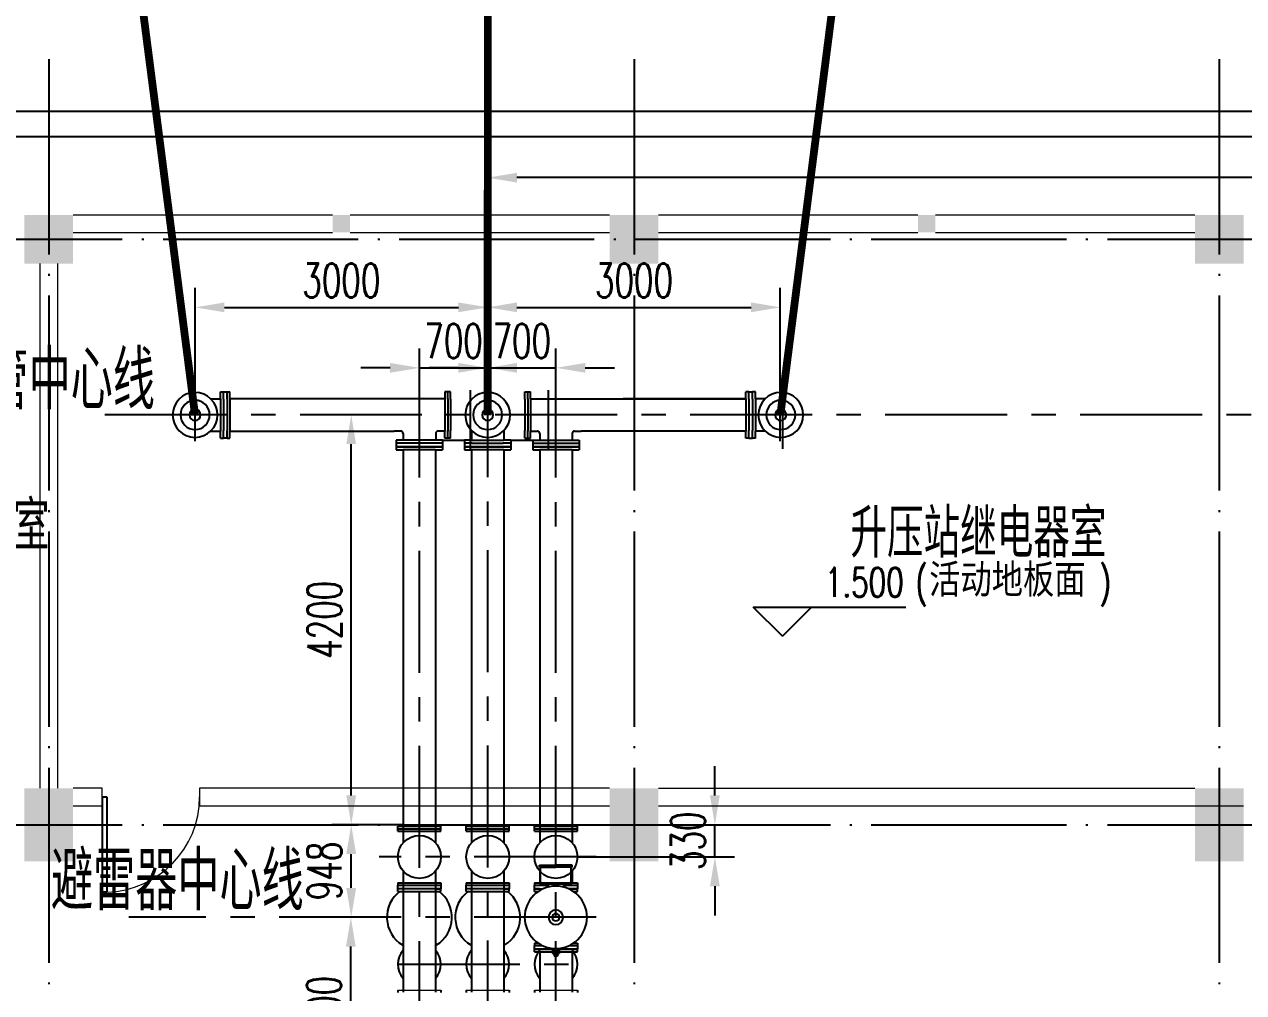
# Model space of a CAD drawing. Extents: x -61205 to 26665, y -81742 to 98141.
# Drawn here: x -37409 to -24909, y 71350 to 81272 of the extents above; entities that cross this region are included whole.
import ezdxf
from ezdxf.enums import TextEntityAlignment as Align

# ---------------------------------------------------------------- set-up
doc = ezdxf.new("R2010")
doc.units = 0
doc.header["$LTSCALE"] = 1000
doc.header["$MEASUREMENT"] = 0
for name, pattern in [('CENTER', [2, 1.25, -0.25, 0.25, -0.25]), ('DOTE', [2.42, 2, -0.2, 0.02, -0.2]), ('G', [2, 1.25, -0.25, 0.25, -0.25])]:
    doc.linetypes.add(name, pattern=pattern)
doc.layers.get('0').update_dxf_attribs({"linetype": 'CONTINUOUS'})
doc.layers.get('DEFPOINTS').update_dxf_attribs({"linetype": 'CONTINUOUS'})
for name, color, linetype in [('01', 7, 'CONTINUOUS'), ('02', 1, 'CONTINUOUS'), ('05', 4, 'G'), ('09', 3, 'CONTINUOUS'), ('2', 7, 'CONTINUOUS'), ('3T_WOOD', 21, 'CONTINUOUS'), ('COLUMN', 7, 'CONTINUOUS'), ('DIM_ELEV', 3, 'CONTINUOUS'), ('DOTE', 7, 'CENTER'), ('PUB_DIM', 3, 'CONTINUOUS'), ('PUB_HATCH', 8, 'CONTINUOUS'), ('PUB_TEXT', 7, 'CONTINUOUS'), ('WINDOW', 7, 'CONTINUOUS')]:
    doc.layers.add(name, color=color, linetype=linetype)
doc.layers.add('PP-COM', color=7, linetype='CONTINUOUS', lineweight=0)
doc.layers.add('WALL', color=9, linetype='CONTINUOUS', lineweight=13)
doc.styles.add('_TCH_DIM', font='geditxt.shx', dxfattribs={"bigfont": 'dxt.shx'})
doc.styles.add('A', font='geditxt.shx', dxfattribs={"width": 0.72, "bigfont": 'hzfs_1.shx'})
doc.styles.add('HZ', font='geditxt.shx', dxfattribs={"width": 0.75, "bigfont": 'hzfs_1.shx'})
doc.styles.add('intecad', font='geditxt.shx', dxfattribs={"width": 0.667, "bigfont": 'hzfs_1.shx'})
doc.dimstyles.new('INTE$0', dxfattribs={"dimscale": 100, "dimtxt": 3.5, "dimasz": 3, "dimexe": 2, "dimexo": 0, "dimgap": 1, "dimtad": 1, "dimdsep": 46, "dimtxsty": 'intecad', "dimcen": 0, "dimclrd": 7, "dimclre": 7, "dimclrt": 6, "dimadec": 0, "dimazin": 2, "dimtp": 0.1, "dimtm": 0.1, "dimtfac": 0.71, "dimtix": 1, "dimtmove": 0, "dimatfit": 3, "dimfxl": 1, "dimlwd": -1, "dimlwe": -1, "dimarcsym": 0})

# ---------------------------------------------------------------- blocks, each defined once
blk = doc.blocks.new('*D210')
at = {"layer": '09', "color": 7, "transparency": 16777216}
for p, q in [((-32659, 77327), (-32659, 78572)), ((-29659, 77596), (-29659, 78572)), ((-32359, 78372), (-29959, 78372))]:
    blk.add_line(p, q, dxfattribs=at)
for points in [[(-32359, 78422), (-32359, 78322), (-32659, 78372)], [(-29959, 78422), (-29959, 78322), (-29659, 78372)]]:
    blk.add_solid(points, dxfattribs=at)
at = {"layer": 'DEFPOINTS', "color": 0, "transparency": 16777216}
for p in [(-29659, 78372), (-29659, 77596, 0), (-32659, 77327, 0)]:
    blk.add_point(p, dxfattribs=at)
at = {"layer": '09', "color": 6, "transparency": 16777216, "insert": (-31159, 78647), "char_height": 350, "attachment_point": 5, "style": 'intecad'}
blk.add_mtext('3000', dxfattribs=at)
blk = doc.blocks.new('*D211')
at = {"layer": '09', "color": 7, "transparency": 16777216}
for p, q in [((-33771, 72122), (-34262, 72122)), ((-34062, 70422), (-34062, 71822)), ((-33654, 70122), (-34262, 70122))]:
    blk.add_line(p, q, dxfattribs=at)
for points in [[(-34112, 71822), (-34012, 71822), (-34062, 72122)], [(-34112, 70422), (-34012, 70422), (-34062, 70122)]]:
    blk.add_solid(points, dxfattribs=at)
at = {"layer": 'DEFPOINTS', "color": 0, "transparency": 16777216}
for p in [(-34062, 72122), (-33771, 72122, 0), (-33654, 70122, 0)]:
    blk.add_point(p, dxfattribs=at)
at = {"layer": '09', "color": 6, "transparency": 16777216, "insert": (-34337, 71122), "char_height": 350, "attachment_point": 5, "rotation": 90, "style": 'intecad'}
blk.add_mtext('2000', dxfattribs=at)
blk = doc.blocks.new('*D212')
at = {"layer": '09', "color": 7, "transparency": 16777216}
for p, q in [((-33771, 73070), (-34258, 73070)), ((-34058, 72422), (-34058, 72770)), ((-33771, 72122), (-34258, 72122))]:
    blk.add_line(p, q, dxfattribs=at)
for points in [[(-34108, 72770), (-34008, 72770), (-34058, 73070)], [(-34108, 72422), (-34008, 72422), (-34058, 72122)]]:
    blk.add_solid(points, dxfattribs=at)
at = {"layer": 'DEFPOINTS', "color": 0, "transparency": 16777216}
for p in [(-34058, 73070), (-33771, 73070, 0), (-33771, 72122, 0)]:
    blk.add_point(p, dxfattribs=at)
at = {"layer": '09', "color": 6, "transparency": 16777216, "insert": (-34333, 72596), "char_height": 350, "attachment_point": 5, "rotation": 90, "style": 'intecad'}
blk.add_mtext('948', dxfattribs=at)
blk = doc.blocks.new('*D213')
at = {"layer": '09', "color": 7, "transparency": 16777216}
for p, q in [((-30330, 73370), (-30330, 73670)), ((-31694, 73070), (-30130, 73070)), ((-30330, 72740), (-30330, 73070)), ((-31733, 72740), (-30130, 72740)), ((-30330, 72440), (-30330, 72140))]:
    blk.add_line(p, q, dxfattribs=at)
for points in [[(-30380, 73370), (-30280, 73370), (-30330, 73070)], [(-30380, 72440), (-30280, 72440), (-30330, 72740)]]:
    blk.add_solid(points, dxfattribs=at)
at = {"layer": 'DEFPOINTS', "color": 0, "transparency": 16777216}
for p in [(-31694, 73070, 0), (-30330, 73070), (-31733, 72740, 0)]:
    blk.add_point(p, dxfattribs=at)
at = {"layer": '09', "color": 6, "transparency": 16777216, "insert": (-30605, 72905), "char_height": 350, "attachment_point": 5, "rotation": 90, "style": 'intecad'}
blk.add_mtext('330', dxfattribs=at)
blk = doc.blocks.new('*D214')
at = {"layer": '09', "color": 7, "transparency": 16777216}
for p, q in [((-33525, 77270), (-34258, 77270)), ((-34058, 73370), (-34058, 76970)), ((-33525, 73070), (-34258, 73070))]:
    blk.add_line(p, q, dxfattribs=at)
for points in [[(-34108, 76970), (-34008, 76970), (-34058, 77270)], [(-34108, 73370), (-34008, 73370), (-34058, 73070)]]:
    blk.add_solid(points, dxfattribs=at)
at = {"layer": 'DEFPOINTS', "color": 0, "transparency": 16777216}
for p in [(-34058, 77270), (-33525, 77270, 0), (-33525, 73070, 0)]:
    blk.add_point(p, dxfattribs=at)
at = {"layer": '09', "color": 6, "transparency": 16777216, "insert": (-34333, 75170), "char_height": 350, "attachment_point": 5, "rotation": 90, "style": 'intecad'}
blk.add_mtext('4200', dxfattribs=at)
blk = doc.blocks.new('*D216')
at = {"layer": '09', "color": 7, "transparency": 16777216}
for p, q in [((-33359, 77379), (-33359, 77952)), ((-32659, 77419), (-32659, 77952)), ((-33659, 77752), (-33959, 77752)), ((-33359, 77752), (-32659, 77752)), ((-32359, 77752), (-32059, 77752))]:
    blk.add_line(p, q, dxfattribs=at)
for points in [[(-33659, 77802), (-33659, 77702), (-33359, 77752)], [(-32359, 77802), (-32359, 77702), (-32659, 77752)]]:
    blk.add_solid(points, dxfattribs=at)
at = {"layer": 'DEFPOINTS', "color": 0, "transparency": 16777216}
for p in [(-32659, 77752), (-33359, 77379, 0), (-32659, 77419, 0)]:
    blk.add_point(p, dxfattribs=at)
at = {"layer": '09', "color": 6, "transparency": 16777216, "insert": (-33009, 78027), "char_height": 350, "attachment_point": 5, "style": 'intecad'}
blk.add_mtext('700', dxfattribs=at)
blk = doc.blocks.new('*D217')
at = {"layer": '09', "color": 7, "transparency": 16777216}
for p, q in [((-32659, 77500), (-32659, 77952)), ((-31959, 77406), (-31959, 77952)), ((-32959, 77752), (-33259, 77752)), ((-32659, 77752), (-31959, 77752)), ((-31659, 77752), (-31359, 77752))]:
    blk.add_line(p, q, dxfattribs=at)
for points in [[(-32959, 77802), (-32959, 77702), (-32659, 77752)], [(-31659, 77802), (-31659, 77702), (-31959, 77752)]]:
    blk.add_solid(points, dxfattribs=at)
at = {"layer": 'DEFPOINTS', "color": 0, "transparency": 16777216}
for p in [(-31959, 77752), (-32659, 77500, 0), (-31959, 77406, 0)]:
    blk.add_point(p, dxfattribs=at)
at = {"layer": '09', "color": 6, "transparency": 16777216, "insert": (-32309, 78027), "char_height": 350, "attachment_point": 5, "style": 'intecad'}
blk.add_mtext('700', dxfattribs=at)
blk = doc.blocks.new('*D220')
at = {"layer": '09', "color": 7, "transparency": 16777216}
for p, q in [((-35659, 77596), (-35659, 78572)), ((-32659, 77596), (-32659, 78572)), ((-35359, 78372), (-32959, 78372))]:
    blk.add_line(p, q, dxfattribs=at)
for points in [[(-35359, 78422), (-35359, 78322), (-35659, 78372)], [(-32959, 78422), (-32959, 78322), (-32659, 78372)]]:
    blk.add_solid(points, dxfattribs=at)
at = {"layer": 'DEFPOINTS', "color": 0, "transparency": 16777216}
for p in [(-32659, 78372), (-35659, 77596, 0), (-32659, 77596, 0)]:
    blk.add_point(p, dxfattribs=at)
at = {"layer": '09', "color": 6, "transparency": 16777216, "insert": (-34159, 78647), "char_height": 350, "attachment_point": 5, "style": 'intecad'}
blk.add_mtext('3000', dxfattribs=at)
blk = doc.blocks.new('户内倒装PT俯视图')
at = {"layer": '01'}
for p, q in [((-515, 166), (-535, 166)), ((-535, 166), (-535, 0)), ((-515, 156), (-515, 166)), ((-515, 156), (-515, 0)), ((-340, 156), (-515, 156)), ((-340, 156), (-340, 78)), ((-535, -166), (-535, 0)), ((-515, -156), (-515, 0)), ((-340, -78), (-340, 78)), ((-340, 78), (-310, 78)), ((319, 20), (338, 20)), ((338, -35), (338, 35)), ((338, 35), (350, 35)), ((350, -35), (350, 35)), ((350, 35), (370, 35)), ((370, -35), (370, 35)), ((370, 25), (382, 25)), ((382, -25), (382, 25)), ((382, 16), (399, 16)), ((399, -16), (399, 16)), ((-340, -156), (-340, -78)), ((-340, -78), (-310, -78)), ((319, -20), (338, -20)), ((338, -35), (350, -35)), ((350, -35), (370, -35)), ((370, -25), (382, -25)), ((382, -16), (399, -16)), ((-515, -166), (-535, -166)), ((-515, -156), (-515, -166)), ((-340, -156), (-515, -156))]:
    blk.add_line(p, q, dxfattribs=at)
for radius in [320, 75, 37.5]:
    blk.add_circle((0, 0), radius, dxfattribs=at)
blk = doc.blocks.new('*D237')
at = {"layer": '09', "color": 7, "transparency": 16777216}
for p, q in [((-32659, 77579), (-32659, 79901)), ((-8659, 77579), (-8659, 79901)), ((-8959, 79701), (-32359, 79701))]:
    blk.add_line(p, q, dxfattribs=at)
for points in [[(-32359, 79751), (-32359, 79651), (-32659, 79701)], [(-8959, 79751), (-8959, 79651), (-8659, 79701)]]:
    blk.add_solid(points, dxfattribs=at)
at = {"layer": 'DEFPOINTS', "color": 0, "transparency": 16777216}
for p in [(-32659, 79701), (-32659, 77579, 0), (-8659, 77579, 0)]:
    blk.add_point(p, dxfattribs=at)
at = {"layer": '09', "color": 6, "transparency": 16777216, "insert": (-20659, 79976), "char_height": 350, "attachment_point": 5, "style": 'intecad'}
blk.add_mtext('24000', dxfattribs=at)
blk = doc.blocks.new('_FZH')
blk.add_solid([(-0.5, -0.5), (0.5, -0.5), (-0.5, 0.5), (0.5, 0.5)])
blk = doc.blocks.new('$DorLib2D$00000001')
for p, q in [((0.45, 0.975), (0.5, 0.975)), ((0.45, 0), (0.45, 0.975)), ((0.5, 0), (0.5, 0.975)), ((0.5, 0), (0.45, 0))]:
    blk.add_line(p, q)
at = {"lineweight": 13}
blk.add_arc((0.475, 0), 0.975, 91.4693, 180, dxfattribs=at)

msp = doc.modelspace()

# ---------------------------------------------------------------- linework, layer by layer
at = {"layer": '01'}
for p, q in [((-35398.954, 77435.677, -0.001), (-35398.954, 77507.177, -0.001)), ((-35398.954, 77507.177, -0.001), (-35368.954, 77507.177, -0.001)), ((-35368.954, 77429.677, -0.001), (-35368.954, 77507.177, -0.001)), ((-35368.954, 77507.177, -0.001), (-35330.954, 77507.177, -0.001)), ((-35330.954, 77507.177, -0.001), (-35300.954, 77507.177, -0.001)), ((-35330.954, 77429.677, -0.001), (-35330.954, 77507.177, -0.001)), ((-35300.954, 77435.677, -0.001), (-35300.954, 77507.177, -0.001)), ((-33098.954, 77507.177, -0.001), (-33098.954, 77103.677, -0.001)), ((-33068.954, 77507.177, -0.001), (-33098.954, 77507.177, -0.001)), ((-33068.954, 77429.677, -0.001), (-33068.954, 77507.177, -0.001)), ((-33038.954, 77507.177, -0.001), (-33068.954, 77507.177, -0.001)), ((-33068.954, 77435.677, -0.001), (-33068.954, 77507.177, -0.001)), ((-33038.954, 77429.677, -0.001), (-33038.954, 77507.177, -0.001)), ((-32278.954, 77429.677, -0.001), (-32278.954, 77507.177, -0.001)), ((-32278.954, 77507.177, -0.001), (-32248.954, 77507.177, -0.001)), ((-32248.954, 77507.177, -0.001), (-32218.954, 77507.177, -0.001)), ((-32248.954, 77429.677, -0.001), (-32248.954, 77507.177, -0.001)), ((-32248.954, 77435.677, -0.001), (-32248.954, 77507.177, -0.001)), ((-32218.954, 77435.677, -0.001), (-32218.954, 77507.177, -0.001)), ((-29981.954, 77507.177, -0.001), (-30011.954, 77507.177, -0.001)), ((-30011.954, 77435.677, -0.001), (-30011.954, 77507.177, -0.001)), ((-29981.954, 77429.677, -0.001), (-29981.954, 77507.177, -0.001)), ((-29981.954, 77507.177, -0.001), (-29943.954, 77507.177, -0.001)), ((-29943.954, 77429.677, -0.001), (-29943.954, 77507.177, -0.001)), ((-29943.954, 77429.677, -0.001), (-29943.954, 77507.177, -0.001)), ((-29913.954, 77507.177, -0.001), (-29943.954, 77507.177, -0.001)), ((-29913.954, 77435.677, -0.001), (-29913.954, 77507.177, -0.001)), ((-35499.287, 77435.677, -0.001), (-35398.954, 77435.677, -0.001)), ((-35398.954, 77435.677, -0.001), (-35398.954, 77103.677, -0.001)), ((-35368.954, 77429.677, -0.001), (-35368.954, 77109.677, -0.001)), ((-35330.954, 77429.677, -0.001), (-35330.954, 77109.677, -0.001)), ((-35300.954, 77435.677, -0.001), (-35300.954, 77103.677, -0.001)), ((-33098.954, 77435.677, -0.001), (-35300.954, 77435.677, -0.001)), ((-33068.954, 77435.677, -0.001), (-33068.954, 77103.677, -0.001)), ((-33068.954, 77429.677, -0.001), (-33068.954, 77109.677, -0.001)), ((-33038.954, 77429.677, -0.001), (-33038.954, 77109.677, -0.001)), ((-32278.954, 77429.677, -0.001), (-32278.954, 77109.677, -0.001)), ((-32248.954, 77435.677, -0.001), (-32248.954, 77103.677, -0.001)), ((-32248.954, 77429.677, -0.001), (-32248.954, 77109.677, -0.001)), ((-32218.954, 77435.677, -0.001), (-32218.954, 77103.677, -0.001)), ((-32218.954, 77435.677, -0.001), (-30011.954, 77435.677, -0.001)), ((-30011.954, 77435.677, -0.001), (-31268.954, 77435.677, -0.001)), ((-30011.954, 77435.677, -0.001), (-30011.954, 77103.677, -0.001)), ((-29981.954, 77429.677, -0.001), (-29981.954, 77109.677, -0.001)), ((-29981.954, 77429.677, -0.001), (-29981.954, 77109.677, -0.001)), ((-29943.954, 77429.677, -0.001), (-29943.954, 77109.677, -0.001)), ((-29943.954, 77429.677, -0.001), (-29943.954, 77109.677, -0.001)), ((-29913.954, 77435.677, -0.001), (-29913.954, 77103.677, -0.001)), ((-29813.621, 77435.677, -0.001), (-29913.954, 77435.677, -0.001)), ((-35499.287, 77103.677, -0.001), (-35398.954, 77103.677, -0.001)), ((-35398.954, 77032.177, -0.001), (-35398.954, 77103.677, -0.001)), ((-35398.954, 77032.177, -0.001), (-35368.954, 77032.177, -0.001)), ((-35368.954, 77032.177, -0.001), (-35368.954, 77109.677, -0.001)), ((-35330.954, 77032.177, -0.001), (-35368.954, 77032.177, -0.001)), ((-35330.954, 77032.177, -0.001), (-35330.954, 77109.677, -0.001)), ((-35330.954, 77032.177, -0.001), (-35300.954, 77032.177, -0.001)), ((-35300.954, 77032.177, -0.001), (-35300.954, 77103.677, -0.001)), ((-35300.954, 77103.677, -0.001), (-33618.954, 77103.677, -0.001)), ((-33549.654, 77103.677, -0.001), (-33618.954, 77103.677, -0.001)), ((-33525.654, 77009.677, -0.001), (-33596.454, 77009.677, -0.001)), ((-33596.454, 77009.677, -0.001), (-33596.454, 76979.677, -0.001)), ((-33525.654, 77079.677, -0.001), (-33525.654, 77009.677, -0.001)), ((-33192.254, 77009.677, -0.001), (-33525.654, 77009.677, -0.001)), ((-33192.254, 77079.677, -0.001), (-33192.254, 77009.677, -0.001)), ((-33121.454, 77009.677, -0.001), (-33192.254, 77009.677, -0.001)), ((-33098.954, 77103.677, -0.001), (-33168.254, 77103.677, -0.001)), ((-33121.454, 77009.677, -0.001), (-32896.454, 77009.677, -0.001)), ((-33121.454, 77009.677, -0.001), (-33121.454, 76979.677, -0.001)), ((-33098.954, 77032.177, -0.001), (-33098.954, 77103.677, -0.001)), ((-33068.954, 77032.177, -0.001), (-33098.954, 77032.177, -0.001)), ((-33068.954, 77032.177, -0.001), (-33068.954, 77109.677, -0.001)), ((-33068.954, 77032.177, -0.001), (-33068.954, 77103.677, -0.001)), ((-33038.954, 77032.177, -0.001), (-33068.954, 77032.177, -0.001)), ((-33038.954, 77032.177, -0.001), (-33038.954, 77109.677, -0.001)), ((-32824.954, 77009.677, -0.001), (-32896.454, 77009.677, -0.001)), ((-32896.454, 77009.677, -0.001), (-32896.454, 76979.677, -0.001)), ((-32824.954, 77110.01, -0.001), (-32824.954, 77009.677, -0.001)), ((-32824.954, 77009.677, -0.001), (-32492.954, 77009.677, -0.001)), ((-32492.954, 77110.01, -0.001), (-32492.954, 77009.677, -0.001)), ((-32421.454, 77009.677, -0.001), (-32492.954, 77009.677, -0.001)), ((-32421.454, 77009.677, -0.001), (-32196.454, 77009.677, -0.001)), ((-32421.454, 77009.677, -0.001), (-32421.454, 76979.677, -0.001)), ((-32278.954, 77032.177, -0.001), (-32278.954, 77109.677, -0.001)), ((-32278.954, 77032.177, -0.001), (-32248.954, 77032.177, -0.001)), ((-32248.954, 77032.177, -0.001), (-32248.954, 77109.677, -0.001)), ((-32248.954, 77032.177, -0.001), (-32248.954, 77103.677, -0.001)), ((-32248.954, 77032.177, -0.001), (-32218.954, 77032.177, -0.001)), ((-32218.954, 77032.177, -0.001), (-32218.954, 77103.677, -0.001)), ((-32218.954, 77103.677, -0.001), (-32149.654, 77103.677, -0.001)), ((-32196.454, 77009.677, -0.001), (-32125.654, 77009.677, -0.001)), ((-32196.454, 77009.677, -0.001), (-32196.454, 76979.677, -0.001)), ((-32125.654, 77079.677, -0.001), (-32125.654, 77009.677, -0.001)), ((-32125.654, 77009.677, -0.001), (-31792.254, 77009.677, -0.001)), ((-31792.254, 77079.677, -0.001), (-31792.254, 77009.677, -0.001)), ((-31792.254, 77009.677, -0.001), (-31721.454, 77009.677, -0.001)), ((-31768.254, 77103.677, -0.001), (-31698.954, 77103.677, -0.001)), ((-31721.454, 77009.677, -0.001), (-31721.454, 76979.677, -0.001)), ((-30011.954, 77103.677, -0.001), (-31698.954, 77103.677, -0.001)), ((-30011.954, 77103.677, -0.001), (-31268.954, 77103.677, -0.001)), ((-30011.954, 77032.177, -0.001), (-30011.954, 77103.677, -0.001)), ((-29981.954, 77032.177, -0.001), (-30011.954, 77032.177, -0.001)), ((-29981.954, 77032.177, -0.001), (-29981.954, 77109.677, -0.001)), ((-29981.954, 77032.177, -0.001), (-29943.954, 77032.177, -0.001)), ((-29943.954, 77032.177, -0.001), (-29943.954, 77109.677, -0.001)), ((-29943.954, 77032.177, -0.001), (-29943.954, 77109.677, -0.001)), ((-29913.954, 77032.177, -0.001), (-29943.954, 77032.177, -0.001)), ((-29913.954, 77032.177, -0.001), (-29913.954, 77103.677, -0.001)), ((-29813.621, 77103.677, -0.001), (-29913.954, 77103.677, -0.001)), ((-33596.454, 76979.677, -0.001), (-33596.454, 76941.677, -0.001)), ((-33518.954, 76979.677, -0.001), (-33596.454, 76979.677, -0.001)), ((-33596.454, 76941.677, -0.001), (-33596.454, 76911.677, -0.001)), ((-33596.454, 76941.677, -0.001), (-33518.954, 76941.677, -0.001)), ((-33518.954, 76941.677, -0.001), (-33596.454, 76941.677, -0.001)), ((-33518.954, 76941.677, -0.001), (-33596.454, 76941.677, -0.001)), ((-33596.454, 76911.677, -0.001), (-33524.954, 76911.677, -0.001)), ((-33524.954, 76911.677, -0.001), (-33524.954, 72884.039, 0.001)), ((-33192.954, 76911.677, -0.001), (-33524.954, 76911.677, -0.001)), ((-33198.954, 76979.677, -0.001), (-33518.954, 76979.677, -0.001)), ((-33198.954, 76941.677, -0.001), (-33518.954, 76941.677, -0.001)), ((-33198.954, 76941.677, -0.001), (-33518.954, 76941.677, -0.001)), ((-33518.954, 76941.677, -0.001), (-33198.954, 76941.677, -0.001)), ((-33121.454, 76979.677, -0.001), (-33198.954, 76979.677, -0.001)), ((-33198.954, 76941.677, -0.001), (-33121.454, 76941.677, -0.001)), ((-33121.454, 76941.677, -0.001), (-33198.954, 76941.677, -0.001)), ((-33121.454, 76941.677, -0.001), (-33198.954, 76941.677, -0.001)), ((-33192.954, 76911.677, -0.001), (-33192.954, 72884.039, 0.001)), ((-33192.954, 76911.677, -0.001), (-33121.454, 76911.677, -0.001)), ((-33121.454, 76979.677, -0.001), (-33121.454, 76941.677, -0.001)), ((-33121.454, 76941.677, -0.001), (-33121.454, 76911.677, -0.001)), ((-32818.954, 76979.677, -0.001), (-32896.454, 76979.677, -0.001)), ((-32896.454, 76979.677, -0.001), (-32896.454, 76941.677, -0.001)), ((-32896.454, 76941.677, -0.001), (-32896.454, 76911.677, -0.001)), ((-32896.454, 76941.677, -0.001), (-32818.954, 76941.677, -0.001)), ((-32818.954, 76941.677, -0.001), (-32896.454, 76941.677, -0.001)), ((-32896.454, 76911.677, -0.001), (-32824.954, 76911.677, -0.001)), ((-32824.954, 76911.677, -0.001), (-32824.954, 72884.039, 0.001)), ((-32492.954, 76911.677, -0.001), (-32824.954, 76911.677, -0.001)), ((-32818.954, 76979.677, -0.001), (-32498.954, 76979.677, -0.001)), ((-32818.954, 76941.677, -0.001), (-32498.954, 76941.677, -0.001)), ((-32498.954, 76941.677, -0.001), (-32818.954, 76941.677, -0.001)), ((-32421.454, 76979.677, -0.001), (-32498.954, 76979.677, -0.001)), ((-32498.954, 76941.677, -0.001), (-32421.454, 76941.677, -0.001)), ((-32421.454, 76941.677, -0.001), (-32498.954, 76941.677, -0.001)), ((-32492.954, 76911.677, 0.008), (-32492.954, 72884.039, 0.002)), ((-32492.954, 76911.677, -0.001), (-32421.454, 76911.677, -0.001)), ((-32421.454, 76979.677, -0.001), (-32421.454, 76941.677, -0.001)), ((-32421.454, 76941.677, -0.001), (-32421.454, 76911.677, -0.001)), ((-32196.454, 76979.677, -0.001), (-32196.454, 76941.677, -0.001)), ((-32196.454, 76979.677, -0.001), (-32118.954, 76979.677, -0.001)), ((-32196.454, 76941.677, -0.001), (-32196.454, 76911.677, -0.001)), ((-32196.454, 76941.677, -0.001), (-32118.954, 76941.677, -0.001)), ((-32196.454, 76941.677, -0.001), (-32118.954, 76941.677, -0.001)), ((-32118.954, 76941.677, -0.001), (-32196.454, 76941.677, -0.001)), ((-32196.454, 76911.677, -0.001), (-32124.954, 76911.677, -0.001)), ((-32124.954, 76911.677, 0.013), (-32124.954, 72884.039, 0.002)), ((-31792.954, 76911.677, -0.001), (-32124.954, 76911.677, -0.001)), ((-32118.954, 76979.677, -0.001), (-31798.954, 76979.677, -0.001)), ((-31798.954, 76941.677, -0.001), (-32118.954, 76941.677, -0.001)), ((-32118.954, 76941.677, -0.001), (-31798.954, 76941.677, -0.001)), ((-32118.954, 76941.677, -0.001), (-31798.954, 76941.677, -0.001)), ((-31798.954, 76979.677, -0.001), (-31721.454, 76979.677, -0.001)), ((-31798.954, 76941.677, -0.001), (-31721.454, 76941.677, -0.001)), ((-31798.954, 76941.677, -0.001), (-31721.454, 76941.677, -0.001)), ((-31721.454, 76941.677, -0.001), (-31798.954, 76941.677, -0.001)), ((-31792.954, 76911.677, 0.013), (-31792.954, 72884.039, 0.002)), ((-31792.954, 76911.677, -0.001), (-31721.454, 76911.677, -0.001)), ((-31721.454, 76979.677, -0.001), (-31721.454, 76941.677, -0.001)), ((-31721.454, 76941.677, -0.001), (-31721.454, 76911.677, -0.001)), ((-33578.954, 73029.665, 0.001), (-33578.954, 73054.665, 0.001)), ((-33578.954, 73054.665, 0.001), (-33138.954, 73054.665, 0.001)), ((-33578.954, 73004.665, 0.001), (-33578.954, 73029.665, 0.001)), ((-33578.954, 73029.665, 0.001), (-33138.954, 73029.665, 0.001)), ((-33578.954, 73029.665, 0.001), (-33358.954, 73029.665, 0.001)), ((-33578.954, 73004.665, 0.001), (-33358.954, 73004.665, 0.001)), ((-33358.954, 73029.665, 0.001), (-33138.954, 73029.665, 0.001)), ((-33358.954, 73004.665, 0.001), (-33138.954, 73004.665, 0.001)), ((-33138.954, 73029.665, 0.001), (-33138.954, 73054.665, 0.001)), ((-33138.954, 73004.665, 0.001), (-33138.954, 73029.665, 0.001)), ((-32878.954, 73029.665, 0.012), (-32878.954, 73054.665, 0.012)), ((-32878.954, 73054.665, 0.012), (-32438.954, 73054.665, 0.012)), ((-32878.954, 73004.665, 0.012), (-32878.954, 73029.665, 0.012)), ((-32878.954, 73029.665, 0.012), (-32658.954, 73029.665, 0.012)), ((-32878.954, 73029.665, 0.012), (-32438.954, 73029.665, 0.012)), ((-32878.954, 73004.665, 0.012), (-32658.954, 73004.665, 0.012)), ((-32658.954, 73029.665, 0.012), (-32438.954, 73029.665, 0.012)), ((-32658.954, 73004.665, 0.012), (-32438.954, 73004.665, 0.012)), ((-32438.954, 73029.665, 0.012), (-32438.954, 73054.665, 0.012)), ((-32438.954, 73004.665, 0.012), (-32438.954, 73029.665, 0.012)), ((-32178.954, 73054.665, 0.001), (-31738.954, 73054.665, 0.001)), ((-32178.954, 73029.665, 0.001), (-32178.954, 73054.665, 0.001)), ((-32178.954, 73004.665, 0.001), (-32178.954, 73029.665, 0.001)), ((-32178.954, 73029.665, 0.001), (-31738.954, 73029.665, 0.001)), ((-32178.954, 73029.665, 0.001), (-31958.954, 73029.665, 0.001)), ((-32178.954, 73004.665, 0.001), (-31958.954, 73004.665, 0.001)), ((-31958.954, 73029.665, 0.001), (-31738.954, 73029.665, 0.001)), ((-31958.954, 73004.665, 0.001), (-31738.954, 73004.665, 0.001)), ((-31738.954, 73029.665, 0.001), (-31738.954, 73054.665, 0.001)), ((-31738.954, 73004.665, 0.001), (-31738.954, 73029.665, 0.001)), ((-33524.954, 72595.29, -0.002), (-33524.954, 71352.665, -0.001)), ((-33524.954, 72595.29, 0.001), (-33524.954, 72474.665, 0.001)), ((-33192.954, 72595.29, -0.002), (-33192.954, 71352.665, -0.001)), ((-33192.954, 72595.29, 0.001), (-33192.954, 72474.665, 0.001)), ((-32824.954, 72595.29, -0.002), (-32824.954, 71352.665, -0.001)), ((-32824.954, 72595.29, 0.001), (-32824.954, 72474.665, 0.001)), ((-32492.954, 72595.29, -0.002), (-32492.954, 71352.665, -0.001)), ((-32492.954, 72595.29, 0.001), (-32492.954, 72474.665, 0.001)), ((-32124.954, 72595.29, 0.001), (-32124.954, 72474.665, 0.001)), ((-31792.954, 72595.29, 0.001), (-31792.954, 72474.665, 0.001)), ((-33578.954, 72474.665, 0.001), (-33578.954, 72449.665, 0.001)), ((-33578.954, 72474.665, 0.001), (-33358.954, 72474.665, 0.001)), ((-33578.954, 72411.665, 0.001), (-33578.954, 72449.665, 0.001)), ((-33578.954, 72449.665, 0.001), (-33138.954, 72449.665, 0.001)), ((-33578.954, 72386.665, 0.001), (-33578.954, 72411.665, 0.001)), ((-33138.954, 72411.665, 0.001), (-33578.954, 72411.665, 0.001)), ((-33578.954, 72386.665, 0.001), (-33138.954, 72386.665, 0.001)), ((-33358.954, 72474.665, 0.001), (-33138.954, 72474.665, 0.001)), ((-33189.984, 72411.665, 0.001), (-33138.954, 72411.665, 0.001)), ((-33138.954, 72474.665, 0.001), (-33138.954, 72449.665, 0.001)), ((-33138.954, 72449.665, 0.001), (-33138.954, 72411.665, 0.001)), ((-33138.954, 72386.665, 0.001), (-33138.954, 72411.665, 0.001)), ((-32878.954, 72474.665, 0.001), (-32878.954, 72449.665, 0.001)), ((-32878.954, 72474.665, 0.001), (-32658.954, 72474.665, 0.001)), ((-32878.954, 72411.665, 0.001), (-32878.954, 72449.665, 0.001)), ((-32878.954, 72449.665, 0.001), (-32438.954, 72449.665, 0.001)), ((-32878.954, 72386.665, 0.001), (-32878.954, 72411.665, 0.001)), ((-32438.954, 72411.665, 0.001), (-32878.954, 72411.665, 0.001)), ((-32878.954, 72386.665, 0.001), (-32438.954, 72386.665, 0.001)), ((-32658.954, 72474.665, 0.001), (-32438.954, 72474.665, 0.001)), ((-32489.984, 72411.665, 0.001), (-32438.954, 72411.665, 0.001)), ((-32438.954, 72474.665, 0.001), (-32438.954, 72449.665, 0.001)), ((-32438.954, 72449.665, 0.001), (-32438.954, 72411.665, 0.001)), ((-32438.954, 72386.665, 0.001), (-32438.954, 72411.665, 0.001)), ((-32178.954, 72474.665, 0.01), (-32178.954, 72449.665, 0.01)), ((-32178.954, 72474.665, 0.01), (-31958.954, 72474.665, 0.01)), ((-32178.954, 72411.665, 0.01), (-32178.954, 72449.665, 0.01)), ((-32178.954, 72449.665, 0.01), (-32039.289, 72449.665, 0.01)), ((-32178.954, 72386.665, 0.01), (-32178.954, 72411.665, 0.01)), ((-32127.924, 72411.665, 0.01), (-32178.954, 72411.665, 0.01)), ((-32178.954, 72411.665, 0.01), (-32095.67, 72411.665, 0.01)), ((-32178.954, 72386.665, 0.01), (-32139.767, 72386.665, 0.01)), ((-31958.954, 72474.665, 0.01), (-31738.954, 72474.665, 0.01)), ((-31878.619, 72449.665, 0.01), (-31738.954, 72449.665, 0.01)), ((-31738.954, 72411.665, 0.01), (-31825.115, 72411.665, 0.01)), ((-31789.984, 72411.665, 0.01), (-31738.954, 72411.665, 0.01)), ((-31781.019, 72386.665, 0.01), (-31738.954, 72386.665, 0.01)), ((-31738.954, 72474.665, 0.01), (-31738.954, 72449.665, 0.01)), ((-31738.954, 72449.665, 0.01), (-31738.954, 72411.665, 0.01)), ((-31738.954, 72386.665, 0.01), (-31738.954, 72411.665, 0.01)), ((-32178.954, 71856.665, 0.01), (-32178.954, 71831.665, 0.01)), ((-32178.954, 71856.665, 0.01), (-32139.767, 71856.665, 0.01)), ((-32178.954, 71793.665, 0.01), (-32178.954, 71831.665, 0.01)), ((-32178.954, 71831.665, 0.01), (-32095.67, 71831.665, 0.01)), ((-32178.954, 71768.665, 0.01), (-32178.954, 71793.665, 0.01)), ((-31738.954, 71793.665, 0.01), (-32178.954, 71793.665, 0.01)), ((-32178.954, 71793.665, 0.01), (-31738.954, 71793.665, 0.01)), ((-32178.954, 71768.665, 0.01), (-31738.954, 71768.665, 0.01)), ((-32124.954, 71768.665, 0.01), (-32124.954, 71352.665, -0.001)), ((-31825.115, 71831.665, 0.01), (-31738.954, 71831.665, 0.01)), ((-31792.954, 71768.665, -0.001), (-31792.954, 71352.665, -0.001)), ((-31781.019, 71856.665, 0.01), (-31738.954, 71856.665, 0.01)), ((-31738.954, 71856.665, 0.01), (-31738.954, 71831.665, 0.01)), ((-31738.954, 71831.665, 0.01), (-31738.954, 71793.665, 0.01)), ((-31738.954, 71768.665, 0.01), (-31738.954, 71793.665, 0.01)), ((-33578.954, 71374.665, -0.011), (-33578.954, 71349.665, -0.011)), ((-33138.954, 71374.665, -0.011), (-33138.954, 71349.665, -0.011)), ((-32878.954, 71374.665, -0.011), (-32878.954, 71349.665, -0.011)), ((-32438.954, 71374.665, -0.011), (-32438.954, 71349.665, -0.011)), ((-32178.954, 71374.665, -0.011), (-32178.954, 71349.665, -0.011)), ((-31738.954, 71374.665, -0.011), (-31738.954, 71349.665, -0.011))]:
    msp.add_line(p, q, dxfattribs=at)
at = {"layer": '01', "linetype": 'Continuous', "lineweight": 15}
for p, q in [((-33578.954, 71374.665, -0.011), (-33138.954, 71374.665, -0.011)), ((-32878.954, 71374.665, -0.011), (-32438.954, 71374.665, -0.011)), ((-32178.954, 71374.665, -0.011), (-31738.954, 71374.665, -0.011))]:
    msp.add_line(p, q, dxfattribs=at)
at = {"layer": '01', "ltscale": 0.5}
for centre, radius, start, end in [((-35658.954, 77269.677, -0.001), 230.325, 0, 180), ((-32658.954, 77269.677, -0.001), 230.325, 90, 270), ((-32658.954, 77269.677, -0.001), 230.325, 270, 90), ((-29653.954, 77269.677, -0.001), 230.325, 0, 180), ((-35658.954, 77269.677, -0.001), 149.316, 0, 180), ((-32658.954, 77269.677, -0.001), 149.316, 90, 270), ((-32658.954, 77269.677, -0.001), 149.316, 270, 90), ((-29653.954, 77269.677, -0.001), 149.316, 0, 180), ((-35658.954, 77269.677, -0.001), 230.325, 180, 0), ((-35658.954, 77269.677, -0.001), 149.316, 180, 0), ((-29653.954, 77269.677, -0.001), 230.325, 180, 0), ((-29653.954, 77269.677, -0.001), 149.316, 180, 0)]:
    msp.add_arc(centre, radius, start, end, dxfattribs=at)
at = {"layer": '01', "ltscale": 10}
for centre, start, end in [((-35658.954, 77269.677, -0.001), 0, 180), ((-35658.954, 77269.677, -0.001), 180, 0), ((-32658.954, 77269.677, -0.001), 90, 270), ((-32658.954, 77269.677, -0.001), 270, 90), ((-29653.954, 77269.677, -0.001), 0, 180), ((-29653.954, 77269.677, -0.001), 180, 0)]:
    msp.add_arc(centre, 57.15, start, end, dxfattribs=at)
at = {"layer": '01'}
for centre, radius, start, end in [((-33549.654, 77079.677, -0.001), 24, 0, 90), ((-33168.254, 77079.677, -0.001), 24, 90, 180), ((-32149.654, 77079.677, -0.001), 24, 0, 90), ((-31768.254, 77079.677, -0.001), 24, 90, 180), ((-33358.954, 72121.665, -0.014), 333, 127.2695147, 238.4580214), ((-33358.954, 72121.665, -0.014), 333, 301.5419785, 52.7304853), ((-32658.954, 72121.665, -0.014), 333, 127.2695147, 238.4580214), ((-32658.954, 72121.665, -0.014), 333, 301.5419785, 52.7304853), ((-33358.954, 71639.665, -0.011), 220, 138.9856684, 221.0143316), ((-33358.954, 71639.665, -0.011), 220, 318.9856684, 41.0143316), ((-32658.954, 71639.665, -0.011), 220, 138.9856684, 221.0143316), ((-32658.954, 71639.665, -0.011), 220, 318.9856684, 41.0143316), ((-31958.954, 71639.665, -0.011), 220, 138.9856684, 221.0143316), ((-31958.954, 71639.665, -0.011), 220, 318.9856684, 41.0143316)]:
    msp.add_arc(centre, radius, start, end, dxfattribs=at)
at = {"layer": '02'}
msp.add_line((-32663.382, 78398.402), (-32663.382, 78753.681), dxfattribs=at)
at = {"layer": '05'}
for p, q in [((-35658.954, 77000.677, -0.001), (-35658.954, 77595.677, -0.001)), ((-32658.954, 64633.383, 0.006), (-32658.954, 77578.505, 0.005)), ((-29658.954, 77000.677, -0.001), (-29658.954, 77595.677, -0.001)), ((-33358.954, 64627.506, -0.003), (-33358.954, 77378.622, -0.006)), ((-31958.954, 64627.253, -0.003), (-31958.954, 77405.868, -0.006)), ((-5333.111, 77269.677, -0.001), (-36710.047, 77269.677, -0.001)), ((-31547.156, 72739.665, 0.007), (-33770.752, 72739.665, 0.007)), ((-31547.156, 72121.665, 0.007), (-36336.399, 72121.665, 0.007)), ((-33578.954, 71639.665, -0.004), (-31738.954, 71639.665, -0.004))]:
    msp.add_line(p, q, dxfattribs=at)
at = {"layer": '09'}
for centre in [(-33358.954, 72739.665, -0.005), (-32658.954, 72739.665, 0.007), (-31958.954, 72739.665, -0.005)]:
    msp.add_circle(centre, 220, dxfattribs=at)
at = {"layer": '2'}
msp.add_line((-29634.359, 76922.639), (-29634.359, 77522.639), dxfattribs=at)
at = {"layer": '3T_WOOD'}
for points in [[(-108.954, 80379.683), (-44208.954, 80379.683)], [(-108.954, 73069.683), (-108.954, 80119.683), (-44208.954, 80119.683), (-44208.954, 60894.683), (-43158.954, 60894.683), (-43158.954, 61694.683)]]:
    msp.add_lwpolyline(points, dxfattribs=at)
at = {"layer": 'DIM_ELEV'}
for p, q in [((-29637.836, 75001.15), (-29937.836, 75301.15)), ((-29937.836, 75301.15), (-28372.836, 75301.15)), ((-29637.836, 75001.15), (-29337.836, 75301.15))]:
    msp.add_line(p, q, dxfattribs=at)
at = {"layer": 'DOTE', "linetype": 'DOTE'}
for p, q in [((-37158.954, 80914.722), (-37158.954, 59272.16)), ((-31158.954, 80914.722), (-31158.954, 59072.16)), ((-25158.954, 80914.722), (-25158.954, 59072.16)), ((-45665.786, 79069.683), (1197.467, 79069.683)), ((-45665.786, 73069.683), (1197.467, 73069.683))]:
    msp.add_line(p, q, dxfattribs=at)
at = {"layer": 'PP-COM', "const_width": 80}
for points in [[(-32659.02, 77266.67), (-32657.02, 86457.562)], [(-36663.942, 85069.322), (-35659.02, 77266.67)], [(-28662.429, 85054.783), (-29659.02, 77266.67)]]:
    msp.add_lwpolyline(points, dxfattribs=at)
at = {"layer": 'PUB_HATCH'}
for p, q in [((-32834.359, 76922.639), (-32834.359, 77522.639)), ((-32034.359, 76922.639), (-32034.359, 77522.639))]:
    msp.add_line(p, q, dxfattribs=at)
at = {"layer": 'WALL'}
for p, q in [((-36908.954, 79319.683), (-34248.954, 79319.683)), ((-34068.954, 79319.683), (-31408.954, 79319.683)), ((-30908.954, 79319.683), (-28248.954, 79319.683)), ((-28068.954, 79319.683), (-25408.954, 79319.683)), ((-36908.954, 79139.683), (-34248.954, 79139.683)), ((-34068.954, 79139.683), (-31408.954, 79139.683)), ((-30908.954, 79139.683), (-28248.954, 79139.683)), ((-28068.954, 79139.683), (-25408.954, 79139.683)), ((-37248.954, 78819.683), (-37248.954, 73444.683)), ((-37068.954, 78819.683), (-37068.954, 73444.683)), ((-36612.459, 73444.683), (-36908.954, 73444.683)), ((-36612.459, 73264.683), (-36612.459, 73444.683)), ((-31408.954, 73444.683), (-35612.459, 73444.683)), ((-35612.459, 73444.683), (-35612.459, 73264.683)), ((-30908.954, 73444.683), (-25408.954, 73444.683)), ((-36908.954, 73264.683), (-36612.459, 73264.683)), ((-35612.459, 73264.683), (-31408.954, 73264.683)), ((-30908.954, 73264.683), (-24908.954, 73264.683))]:
    msp.add_line(p, q, dxfattribs=at)

# ---------------------------------------------------------------- block references
at = {"layer": '01', "xscale": -1, "rotation": 90}
msp.add_blockref('户内倒装PT俯视图', (-31960.393, 72121.665, -0.015), dxfattribs=at)
at = {"layer": 'COLUMN', "linetype": 'DOTE', "xscale": 500}
for p, yscale, zscale in [((-37158.954, 79069.683), 500, 500), ((-31158.954, 79069.683), 500, 500), ((-25158.954, 79069.683), 500, 500), ((-37158.954, 73069.683), 750, 750), ((-31158.954, 73069.683), 750, 750), ((-25158.954, 73069.683), 750, 750)]:
    msp.add_blockref('_FZH', p, dxfattribs=dict(at, yscale=yscale, zscale=zscale))
at = {"layer": 'COLUMN', "xscale": 180, "yscale": 180, "zscale": 180}
for p in [(-34158.954, 79229.683), (-28158.954, 79229.683)]:
    msp.add_blockref('_FZH', p, dxfattribs=at)
at = {"layer": 'WINDOW', "xscale": -1000, "yscale": -1000, "zscale": -1000}
msp.add_blockref('$DorLib2D$00000001', (-36112.459, 73354.683), dxfattribs=at)

# ---------------------------------------------------------------- texts
at = {"color": 7, "style": 'A', "width": 0.72}
for s, p in [('套管中心线', (-38230.715, 77326.4)), ('避雷器中心线', (-37136.987, 72192.736))]:
    msp.add_text(s, height=600, dxfattribs=at).set_placement(p)
at = {"layer": 'PUB_DIM', "color": 0, "style": 'HZ', "width": 0.75}
for s, p in [('通信蓄电池室', (-38277.173, 76164.541)), ('升压站继电器室', (-27627.809, 76086.043))]:
    msp.add_text(s, height=500, dxfattribs=at).set_placement(p, align=Align.MIDDLE)
at = {"layer": 'PUB_TEXT', "style": '_TCH_DIM', "width": 0.705882}
for s, p in [('(', (-28272.836, 75406.15)), (')', (-26390.914, 75406.15)), ('1.500', (-29202.836, 75406.15))]:
    msp.add_text(s, height=297.5, dxfattribs=at).set_placement(p)
at = {"layer": 'PUB_TEXT', "style": '_TCH_DIM'}
msp.add_text('活动地板面', height=337.5887, dxfattribs=at).set_placement((-28132.836, 75406.15))

# ---------------------------------------------------------------- dimensions: what is measured, and where the dimension line sits
at = {"layer": '09'}
for base, p1, p2, picture, middle in [((-32658.954, 79700.568, 0.005), (-8658.954, 77578.505, 0.005), (-32658.954, 77578.505, 0.005), '*D237', (-20658.954, 79975.568, 0.005)), ((-32658.954, 78372.262, 0.005), (-35658.954, 77595.677, -0.001), (-32658.954, 77595.677, 0.005), '*D220', (-34158.954, 78647.262, 0.005)), ((-29658.954, 78372.262, 0.005), (-32658.954, 77326.827, 0.005), (-29658.954, 77595.677, -0.001), '*D210', (-31158.954, 78647.262, 0.005)), ((-32658.954, 77752.473, 0.005), (-33358.954, 77378.622, -0.006), (-32658.954, 77418.993, 0.005), '*D216', (-33008.954, 78027.473, 0.005)), ((-31958.954, 77751.679, 0.005), (-32658.954, 77500.002, 0.005), (-31958.954, 77405.868, -0.006), '*D217', (-32308.954, 78026.679, 0.005))]:
    dim = msp.add_linear_dim(base=base, p1=p1, p2=p2, dimstyle='INTE$0', dxfattribs=at)
    dim.commit()
    dim.dimension.update_dxf_attribs({"geometry": picture, "text_midpoint": middle})
dim = msp.add_linear_dim(base=(-34057.687, 77269.677, 0.005), p1=(-33524.954, 73069.677, -0.001), p2=(-33524.954, 77269.677, -0.001), angle=90, dimstyle='INTE$0', dxfattribs=at)
dim.commit()
dim.dimension.update_dxf_attribs({"geometry": '*D214', "text_midpoint": (-34332.687, 75169.677, 0.005)})
for base, p1, p2, override, picture, middle in [((-30330.443, 73069.677, 0.005), (-31733.192, 72739.665, 0.007), (-31694.237, 73069.677, -0.001), {"dimdec": 0}, '*D213', (-30605.443, 72904.671, 0.005)), ((-34057.687, 73069.677, 0.005), (-33770.752, 72121.665, 0.007), (-33770.752, 73069.677, -0.001), {"dimdec": 0}, '*D212', (-34332.687, 72595.671, 0.005)), ((-34061.78, 72121.665, -0.001), (-33653.954, 70121.665, 0.004), (-33770.752, 72121.665, 0.007), {"dimtmove": 1}, '*D211', (-34336.78, 71121.665, -0.001))]:
    dim = msp.add_linear_dim(base=base, p1=p1, p2=p2, angle=90, dimstyle='INTE$0', override=override, dxfattribs=at)
    dim.commit()
    dim.dimension.update_dxf_attribs({"geometry": picture, "text_midpoint": middle})

doc.saveas('drawing.dxf')
